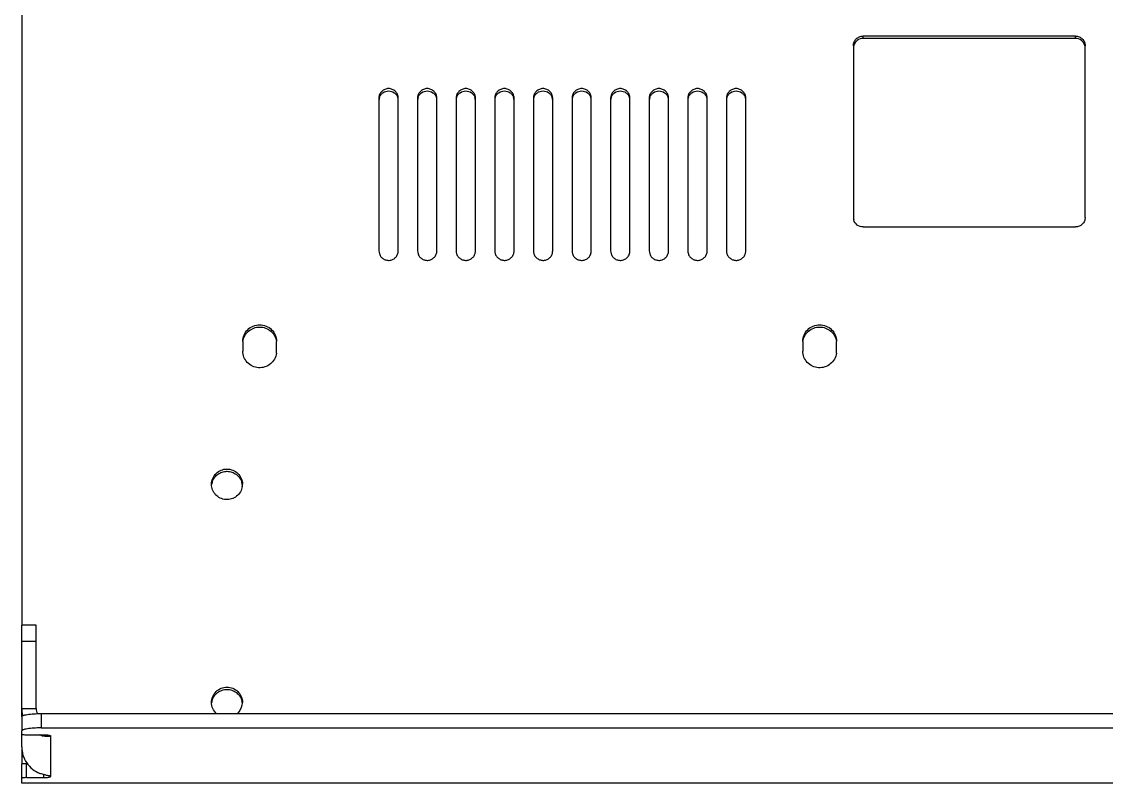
# Model space of a CAD drawing. Header units: inches. Extents: x 0 to 16.5, y 0 to 23.4.
# Drawn here: x 5.055 to 9.478, y 17.505 to 20.608 of the extents above; entities that cross this region are included whole.
import ezdxf

# ---------------------------------------------------------------- set-up
doc = ezdxf.new("R2010")
doc.units = ezdxf.units.IN
doc.header["$LTSCALE"] = 1.524409
doc.header["$MEASUREMENT"] = 0
doc.layers.get('0').update_dxf_attribs({"linetype": 'CONTINUOUS'})
doc.layers.add('02___PRT_ALL_AXES', color=7, linetype='CONTINUOUS')

msp = doc.modelspace()

# ---------------------------------------------------------------- linework, layer by layer
at = {"color": 7, "linetype": 'CONTINUOUS'}
for p, q in [((5.0552, 21.069), (5.0552, 18.1489)), ((8.4863, 20.5404), (8.4863, 20.5496)), ((9.3524, 20.5496), (8.4863, 20.5496)), ((9.3524, 20.5404), (9.3524, 20.5496)), ((8.4469, 20.5107), (8.4469, 19.8108)), ((9.3918, 19.8108), (9.3918, 20.5107)), ((6.5118, 20.2969), (6.5118, 19.6747)), ((6.5906, 19.6747), (6.5906, 20.2969)), ((6.6693, 20.2969), (6.6693, 19.6747)), ((6.7481, 19.6747), (6.7481, 20.2969)), ((6.8268, 20.2969), (6.8268, 19.6747)), ((6.9055, 19.6747), (6.9055, 20.2969)), ((6.9843, 20.2969), (6.9843, 19.6747)), ((7.063, 19.6747), (7.063, 20.2969)), ((7.1418, 20.2969), (7.1418, 19.6747)), ((7.2205, 19.6747), (7.2205, 20.2969)), ((7.2993, 20.2969), (7.2993, 19.6747)), ((7.378, 19.6747), (7.378, 20.2969)), ((7.4567, 20.2969), (7.4567, 19.6747)), ((7.5355, 19.6747), (7.5355, 20.2969)), ((7.6142, 20.2969), (7.6142, 19.6747)), ((7.693, 19.6747), (7.693, 20.2969)), ((7.7717, 20.2969), (7.7717, 19.6747)), ((7.8504, 19.6747), (7.8504, 20.2969)), ((7.9292, 20.2969), (7.9292, 19.6747)), ((8.0079, 19.6747), (8.0079, 20.2969)), ((8.4863, 19.7719), (9.3524, 19.7719)), ((5.9567, 19.3053), (5.9567, 19.2664)), ((6.0945, 19.2664), (6.0945, 19.3053)), ((8.2402, 19.3053), (8.2402, 19.2664)), ((8.378, 19.2664), (8.378, 19.3053)), ((5.1142, 18.1489), (5.0552, 18.1489)), ((5.1142, 17.8102), (5.1142, 18.1488)), ((5.1142, 18.0824), (5.0552, 18.0824)), ((5.0552, 17.8102), (5.1142, 17.8102)), ((5.1339, 17.7889), (5.1339, 17.7305)), ((5.1339, 17.7889), (11.6693, 17.7889)), ((5.0552, 17.7765), (5.0552, 17.7182)), ((5.1299, 17.7028), (5.1295, 17.7019)), ((5.0552, 17.6538), (5.0552, 17.5859)), ((5.0552, 17.6138), (5.0632, 17.6138)), ((5.0552, 17.5248), (5.0552, 17.5832)), ((5.0748, 17.5279), (5.0748, 17.5862)), ((5.0748, 17.5862), (5.078, 17.5862)), ((5.1437, 17.5406), (5.1437, 17.5279))]:
    msp.add_line(p, q, dxfattribs=at)
at = {"color": 3, "linetype": 'CONTINUOUS'}
for p, q in [((9.3524, 20.5404), (8.4863, 20.5404)), ((5.0552, 17.7765), (5.0552, 18.1488)), ((5.0552, 17.6538), (5.0552, 17.7182)), ((5.0748, 17.7028), (5.1437, 17.7028)), ((5.1339, 17.7305), (11.6693, 17.7305)), ((5.1733, 17.6982), (5.1733, 17.5325)), ((5.0552, 17.5049), (5.0552, 17.5248)), ((5.0748, 17.5279), (5.1437, 17.5279)), ((5.0552, 17.5064), (11.7481, 17.5064))]:
    msp.add_line(p, q, dxfattribs=at)
for centre, radius, start, end in [((8.4855, 20.5015), 0.0386, 164.8571, 179.9582), ((9.3531, 20.5015), 0.0386, 0.0418, 15.1429), ((6.5506, 20.2876), 0.0387, 161.8556, 179.9279), ((6.5519, 20.2876), 0.0387, 0.0721, 18.1444), ((6.7081, 20.2876), 0.0387, 161.8556, 179.9279), ((6.7093, 20.2876), 0.0387, 0.0721, 18.1444), ((6.8655, 20.2876), 0.0387, 161.8556, 179.9279), ((6.8668, 20.2876), 0.0387, 0.0721, 18.1444), ((7.023, 20.2876), 0.0387, 161.8556, 179.9279), ((7.0243, 20.2876), 0.0387, 0.0721, 18.1444), ((7.1805, 20.2876), 0.0387, 161.8556, 179.9279), ((7.1818, 20.2876), 0.0387, 0.0721, 18.1444), ((7.338, 20.2876), 0.0387, 161.8556, 179.9279), ((7.3393, 20.2876), 0.0387, 0.0721, 18.1444), ((7.4955, 20.2876), 0.0387, 161.8556, 179.9279), ((7.4967, 20.2876), 0.0387, 0.0721, 18.1444), ((7.6529, 20.2876), 0.0387, 161.8556, 179.9279), ((7.6542, 20.2876), 0.0387, 0.0721, 18.1444), ((7.8104, 20.2876), 0.0387, 161.8556, 179.9279), ((7.8117, 20.2876), 0.0387, 0.0721, 18.1444), ((7.9679, 20.2876), 0.0387, 161.8556, 179.9279), ((7.9692, 20.2876), 0.0387, 0.0721, 18.1444), ((5.1709, 17.8103), 0.1158, 180.0319, 193.7876), ((5.1701, 17.8101), 0.115, 193.8059, 195.0707), ((5.1728, 17.8117), 0.118, 247.5447, 248.512), ((5.1636, 17.7883), 0.0929, 248.4859, 256.4004)]:
    msp.add_arc(centre, radius, start, end, dxfattribs=at)
at = {"color": 7, "linetype": 'CONTINUOUS'}
for centre, radius, start, end in [((8.4855, 19.8108), 0.0386, 180.0418, 195.1429), ((6.5506, 19.6748), 0.0387, 180.0721, 198.1444), ((6.7081, 19.6748), 0.0387, 180.0721, 198.1444), ((6.8655, 19.6748), 0.0387, 180.0721, 198.1444), ((7.023, 19.6748), 0.0387, 180.0721, 198.1444), ((7.1805, 19.6748), 0.0387, 180.0721, 198.1444), ((7.338, 19.6748), 0.0387, 180.0721, 198.1444), ((7.4955, 19.6748), 0.0387, 180.0721, 198.1444), ((7.6529, 19.6748), 0.0387, 180.0721, 198.1444), ((7.8104, 19.6748), 0.0387, 180.0721, 198.1444), ((7.9679, 19.6748), 0.0387, 180.0721, 198.1444), ((6.0272, 19.2664), 0.0673, 352.1648, 359.9837), ((8.3107, 19.2664), 0.0673, 352.1648, 359.9837)]:
    msp.add_arc(centre, radius, start, end, dxfattribs=at)
for points, knots in [([(8.4469, 20.5107), (8.4469, 20.5158), (8.4489, 20.5261), (8.4577, 20.539), (8.4708, 20.5476), (8.4811, 20.5496), (8.4863, 20.5496)], [0, 0, 0, 0, 0.248586, 0.497977, 0.748553, 1, 1, 1, 1]), ([(9.3524, 20.5496), (9.3575, 20.5496), (9.3678, 20.5476), (9.3809, 20.539), (9.3897, 20.5261), (9.3918, 20.5158), (9.3918, 20.5107)], [0, 0, 0, 0, 0.251447, 0.502023, 0.751414, 1, 1, 1, 1]), ([(6.5906, 20.2969), (6.5906, 20.3019), (6.5885, 20.3122), (6.5798, 20.3251), (6.5667, 20.3337), (6.5512, 20.3368), (6.5358, 20.3337), (6.5227, 20.3251), (6.5139, 20.3122), (6.5118, 20.3019), (6.5118, 20.2969)], [0, 0, 0, 0, 0.1243, 0.248987, 0.374286, 0.5, 0.625714, 0.751013, 0.8757, 1, 1, 1, 1]), ([(6.7481, 20.2969), (6.7481, 20.3019), (6.746, 20.3122), (6.7372, 20.3251), (6.7241, 20.3337), (6.7087, 20.3368), (6.6933, 20.3337), (6.6802, 20.3251), (6.6714, 20.3122), (6.6693, 20.3019), (6.6693, 20.2969)], [0, 0, 0, 0, 0.1243, 0.248987, 0.374286, 0.5, 0.625714, 0.751013, 0.8757, 1, 1, 1, 1]), ([(6.9055, 20.2969), (6.9055, 20.3019), (6.9035, 20.3122), (6.8947, 20.3251), (6.8816, 20.3337), (6.8662, 20.3368), (6.8507, 20.3337), (6.8376, 20.3251), (6.8289, 20.3122), (6.8268, 20.3019), (6.8268, 20.2969)], [0, 0, 0, 0, 0.1243, 0.248987, 0.374286, 0.5, 0.625714, 0.751013, 0.8757, 1, 1, 1, 1]), ([(7.063, 20.2969), (7.063, 20.3019), (7.061, 20.3122), (7.0522, 20.3251), (7.0391, 20.3337), (7.0237, 20.3368), (7.0082, 20.3337), (6.9951, 20.3251), (6.9863, 20.3122), (6.9843, 20.3019), (6.9843, 20.2969)], [0, 0, 0, 0, 0.1243, 0.248987, 0.374286, 0.5, 0.625714, 0.751013, 0.8757, 1, 1, 1, 1]), ([(7.2205, 20.2969), (7.2205, 20.3019), (7.2185, 20.3122), (7.2097, 20.3251), (7.1966, 20.3337), (7.1811, 20.3368), (7.1657, 20.3337), (7.1526, 20.3251), (7.1438, 20.3122), (7.1418, 20.3019), (7.1418, 20.2969)], [0, 0, 0, 0, 0.1243, 0.248987, 0.374286, 0.5, 0.625714, 0.751013, 0.8757, 1, 1, 1, 1]), ([(7.378, 20.2969), (7.378, 20.3019), (7.3759, 20.3122), (7.3672, 20.3251), (7.3541, 20.3337), (7.3386, 20.3368), (7.3232, 20.3337), (7.3101, 20.3251), (7.3013, 20.3122), (7.2993, 20.3019), (7.2993, 20.2969)], [0, 0, 0, 0, 0.1243, 0.248987, 0.374286, 0.5, 0.625714, 0.751013, 0.8757, 1, 1, 1, 1]), ([(7.5355, 20.2969), (7.5355, 20.3019), (7.5334, 20.3122), (7.5246, 20.3251), (7.5115, 20.3337), (7.4961, 20.3368), (7.4807, 20.3337), (7.4676, 20.3251), (7.4588, 20.3122), (7.4567, 20.3019), (7.4567, 20.2969)], [0, 0, 0, 0, 0.1243, 0.248987, 0.374286, 0.5, 0.625714, 0.751013, 0.8757, 1, 1, 1, 1]), ([(7.693, 20.2969), (7.693, 20.3019), (7.6909, 20.3122), (7.6821, 20.3251), (7.669, 20.3337), (7.6536, 20.3368), (7.6381, 20.3337), (7.625, 20.3251), (7.6163, 20.3122), (7.6142, 20.3019), (7.6142, 20.2969)], [0, 0, 0, 0, 0.1243, 0.248987, 0.374286, 0.5, 0.625714, 0.751013, 0.8757, 1, 1, 1, 1]), ([(7.8504, 20.2969), (7.8504, 20.3019), (7.8484, 20.3122), (7.8396, 20.3251), (7.8265, 20.3337), (7.8111, 20.3368), (7.7956, 20.3337), (7.7825, 20.3251), (7.7737, 20.3122), (7.7717, 20.3019), (7.7717, 20.2969)], [0, 0, 0, 0, 0.1243, 0.248987, 0.374286, 0.5, 0.625714, 0.751013, 0.8757, 1, 1, 1, 1]), ([(8.0079, 20.2969), (8.0079, 20.3019), (8.0059, 20.3122), (7.9971, 20.3251), (7.984, 20.3337), (7.9685, 20.3368), (7.9531, 20.3337), (7.94, 20.3251), (7.9312, 20.3122), (7.9292, 20.3019), (7.9292, 20.2969)], [0, 0, 0, 0, 0.1243, 0.248987, 0.374286, 0.5, 0.625714, 0.751013, 0.8757, 1, 1, 1, 1]), ([(8.4863, 19.7719), (8.4778, 19.7719), (8.4606, 19.7775), (8.4504, 19.7927), (8.4482, 19.8007)], [0, 0, 0, 0, 0.50181, 1, 1, 1, 1]), ([(9.3918, 19.8108), (9.3918, 19.8057), (9.3897, 19.7955), (9.3809, 19.7826), (9.3678, 19.7739), (9.3575, 19.7719), (9.3524, 19.7719)], [0, 0, 0, 0, 0.248586, 0.497977, 0.748553, 1, 1, 1, 1]), ([(6.5138, 19.6627), (6.5152, 19.6583), (6.5197, 19.6501), (6.5302, 19.6408), (6.5434, 19.6358), (6.5575, 19.6355), (6.5708, 19.64), (6.5818, 19.6489), (6.5889, 19.6609), (6.5906, 19.6701), (6.5906, 19.6747)], [0, 0, 0, 0, 0.124486, 0.2495, 0.374984, 0.500673, 0.626197, 0.75127, 0.875797, 1, 1, 1, 1]), ([(6.6713, 19.6627), (6.6727, 19.6583), (6.6772, 19.6501), (6.6877, 19.6408), (6.7009, 19.6358), (6.715, 19.6355), (6.7283, 19.64), (6.7392, 19.6489), (6.7464, 19.6609), (6.7481, 19.6701), (6.7481, 19.6747)], [0, 0, 0, 0, 0.124486, 0.2495, 0.374984, 0.500673, 0.626197, 0.75127, 0.875797, 1, 1, 1, 1]), ([(6.8287, 19.6627), (6.8302, 19.6583), (6.8346, 19.6501), (6.8452, 19.6408), (6.8583, 19.6358), (6.8725, 19.6355), (6.8858, 19.64), (6.8967, 19.6489), (6.9039, 19.6609), (6.9055, 19.6701), (6.9055, 19.6747)], [0, 0, 0, 0, 0.124486, 0.2495, 0.374984, 0.500673, 0.626197, 0.75127, 0.875797, 1, 1, 1, 1]), ([(6.9862, 19.6627), (6.9876, 19.6583), (6.9921, 19.6501), (7.0027, 19.6408), (7.0158, 19.6358), (7.0299, 19.6355), (7.0433, 19.64), (7.0542, 19.6489), (7.0614, 19.6609), (7.063, 19.6701), (7.063, 19.6747)], [0, 0, 0, 0, 0.124486, 0.2495, 0.374984, 0.500673, 0.626197, 0.75127, 0.875797, 1, 1, 1, 1]), ([(7.1437, 19.6627), (7.1451, 19.6583), (7.1496, 19.6501), (7.1602, 19.6408), (7.1733, 19.6358), (7.1874, 19.6355), (7.2008, 19.64), (7.2117, 19.6489), (7.2188, 19.6609), (7.2205, 19.6701), (7.2205, 19.6747)], [0, 0, 0, 0, 0.124486, 0.2495, 0.374984, 0.500673, 0.626197, 0.75127, 0.875797, 1, 1, 1, 1]), ([(7.3012, 19.6627), (7.3026, 19.6583), (7.3071, 19.6501), (7.3176, 19.6408), (7.3308, 19.6358), (7.3449, 19.6355), (7.3582, 19.64), (7.3692, 19.6489), (7.3763, 19.6609), (7.378, 19.6701), (7.378, 19.6747)], [0, 0, 0, 0, 0.124486, 0.2495, 0.374984, 0.500673, 0.626197, 0.75127, 0.875797, 1, 1, 1, 1]), ([(7.4587, 19.6627), (7.4601, 19.6583), (7.4646, 19.6501), (7.4751, 19.6408), (7.4883, 19.6358), (7.5024, 19.6355), (7.5157, 19.64), (7.5266, 19.6489), (7.5338, 19.6609), (7.5355, 19.6701), (7.5355, 19.6747)], [0, 0, 0, 0, 0.124486, 0.2495, 0.374984, 0.500673, 0.626197, 0.75127, 0.875797, 1, 1, 1, 1]), ([(7.6161, 19.6627), (7.6176, 19.6583), (7.622, 19.6501), (7.6326, 19.6408), (7.6457, 19.6358), (7.6599, 19.6355), (7.6732, 19.64), (7.6841, 19.6489), (7.6913, 19.6609), (7.693, 19.6701), (7.693, 19.6747)], [0, 0, 0, 0, 0.124486, 0.2495, 0.374984, 0.500673, 0.626197, 0.75127, 0.875797, 1, 1, 1, 1]), ([(7.7736, 19.6627), (7.775, 19.6583), (7.7795, 19.6501), (7.7901, 19.6408), (7.8032, 19.6358), (7.8173, 19.6355), (7.8307, 19.64), (7.8416, 19.6489), (7.8488, 19.6609), (7.8504, 19.6701), (7.8504, 19.6747)], [0, 0, 0, 0, 0.124486, 0.2495, 0.374984, 0.500673, 0.626197, 0.75127, 0.875797, 1, 1, 1, 1]), ([(7.9311, 19.6627), (7.9325, 19.6583), (7.937, 19.6501), (7.9476, 19.6408), (7.9607, 19.6358), (7.9748, 19.6355), (7.9882, 19.64), (7.9991, 19.6489), (8.0063, 19.6609), (8.0079, 19.6701), (8.0079, 19.6747)], [0, 0, 0, 0, 0.124486, 0.2495, 0.374984, 0.500673, 0.626197, 0.75127, 0.875797, 1, 1, 1, 1]), ([(5.9567, 19.3053), (5.9567, 19.3141), (5.9603, 19.3321), (5.9757, 19.3547), (5.9986, 19.3698), (6.0256, 19.3751), (6.0526, 19.3698), (6.0756, 19.3547), (6.0909, 19.3321), (6.0945, 19.3141), (6.0945, 19.3053)], [0, 0, 0, 0, 0.124293, 0.248989, 0.374286, 0.5, 0.625714, 0.751011, 0.875707, 1, 1, 1, 1]), ([(8.2402, 19.3053), (8.2402, 19.3141), (8.2438, 19.3321), (8.2592, 19.3547), (8.2821, 19.3698), (8.3091, 19.3751), (8.3361, 19.3698), (8.359, 19.3547), (8.3744, 19.3321), (8.378, 19.3141), (8.378, 19.3053)], [0, 0, 0, 0, 0.124293, 0.248989, 0.374286, 0.5, 0.625714, 0.751011, 0.875707, 1, 1, 1, 1]), ([(6.0939, 19.2573), (6.0927, 19.2488), (6.0871, 19.2323), (6.0702, 19.2124), (6.047, 19.2), (6.0209, 19.1969), (5.9954, 19.2035), (5.9741, 19.2188), (5.96, 19.2408), (5.9567, 19.2579), (5.9567, 19.2664)], [0, 0, 0, 0, 0.124379, 0.249206, 0.37459, 0.5003, 0.625935, 0.751131, 0.87575, 1, 1, 1, 1]), ([(8.3774, 19.2573), (8.3762, 19.2488), (8.3706, 19.2323), (8.3536, 19.2124), (8.3305, 19.2), (8.3043, 19.1969), (8.2789, 19.2035), (8.2576, 19.2188), (8.2435, 19.2408), (8.2402, 19.2579), (8.2402, 19.2664)], [0, 0, 0, 0, 0.124379, 0.249206, 0.37459, 0.5003, 0.625935, 0.751131, 0.87575, 1, 1, 1, 1]), ([(5.0552, 17.7765), (5.0552, 17.7775), (5.0565, 17.779), (5.0587, 17.7802), (5.0626, 17.7819), (5.0692, 17.7837), (5.0834, 17.7863), (5.1052, 17.7883), (5.1238, 17.7889), (5.1339, 17.7889)], [0, 0, 0, 0, 0.034933, 0.062171, 0.097137, 0.19041, 0.313059, 0.629049, 1, 1, 1, 1]), ([(5.0552, 17.5832), (5.0552, 17.5834), (5.0557, 17.584), (5.0576, 17.5847), (5.0616, 17.5855), (5.0677, 17.5861), (5.0723, 17.5862), (5.0748, 17.5862)], [0, 0, 0, 0, 0.034943, 0.097002, 0.3128, 0.628875, 1, 1, 1, 1])]:
    msp.add_open_spline(points, degree=3, knots=knots, dxfattribs=at)
at = {"color": 3, "linetype": 'CONTINUOUS'}
for points, knots in [([(8.4863, 20.5404), (8.4778, 20.5404), (8.4606, 20.5348), (8.4504, 20.5196), (8.4482, 20.5116)], [0, 0, 0, 0, 0.50181, 1, 1, 1, 1]), ([(9.3904, 20.5116), (9.3882, 20.5196), (9.3781, 20.5348), (9.3608, 20.5404), (9.3524, 20.5404)], [0, 0, 0, 0, 0.49819, 1, 1, 1, 1]), ([(6.5138, 20.2996), (6.515, 20.3035), (6.5189, 20.3109), (6.5306, 20.3225), (6.5512, 20.3292), (6.5719, 20.3225), (6.5836, 20.3109), (6.5874, 20.3035), (6.5887, 20.2996)], [0, 0, 0, 0, 0.12512, 0.250698, 0.5, 0.749302, 0.87488, 1, 1, 1, 1]), ([(6.6713, 20.2996), (6.6725, 20.3035), (6.6763, 20.3109), (6.688, 20.3225), (6.7087, 20.3292), (6.7294, 20.3225), (6.7411, 20.3109), (6.7449, 20.3035), (6.7461, 20.2996)], [0, 0, 0, 0, 0.12512, 0.250698, 0.5, 0.749302, 0.87488, 1, 1, 1, 1]), ([(6.8287, 20.2996), (6.83, 20.3035), (6.8338, 20.3109), (6.8455, 20.3225), (6.8662, 20.3292), (6.8868, 20.3225), (6.8985, 20.3109), (6.9024, 20.3035), (6.9036, 20.2996)], [0, 0, 0, 0, 0.12512, 0.250698, 0.5, 0.749302, 0.87488, 1, 1, 1, 1]), ([(6.9862, 20.2996), (6.9875, 20.3035), (6.9913, 20.3109), (7.003, 20.3225), (7.0237, 20.3292), (7.0443, 20.3225), (7.056, 20.3109), (7.0598, 20.3035), (7.0611, 20.2996)], [0, 0, 0, 0, 0.12512, 0.250698, 0.5, 0.749302, 0.87488, 1, 1, 1, 1]), ([(7.1437, 20.2996), (7.145, 20.3035), (7.1488, 20.3109), (7.1605, 20.3225), (7.1811, 20.3292), (7.2018, 20.3225), (7.2135, 20.3109), (7.2173, 20.3035), (7.2186, 20.2996)], [0, 0, 0, 0, 0.12512, 0.250698, 0.5, 0.749302, 0.87488, 1, 1, 1, 1]), ([(7.3012, 20.2996), (7.3024, 20.3035), (7.3063, 20.3109), (7.318, 20.3225), (7.3386, 20.3292), (7.3593, 20.3225), (7.371, 20.3109), (7.3748, 20.3035), (7.3761, 20.2996)], [0, 0, 0, 0, 0.12512, 0.250698, 0.5, 0.749302, 0.87488, 1, 1, 1, 1]), ([(7.4587, 20.2996), (7.4599, 20.3035), (7.4637, 20.3109), (7.4754, 20.3225), (7.4961, 20.3292), (7.5168, 20.3225), (7.5285, 20.3109), (7.5323, 20.3035), (7.5335, 20.2996)], [0, 0, 0, 0, 0.12512, 0.250698, 0.5, 0.749302, 0.87488, 1, 1, 1, 1]), ([(7.6161, 20.2996), (7.6174, 20.3035), (7.6212, 20.3109), (7.6329, 20.3225), (7.6536, 20.3292), (7.6742, 20.3225), (7.6859, 20.3109), (7.6898, 20.3035), (7.691, 20.2996)], [0, 0, 0, 0, 0.12512, 0.250698, 0.5, 0.749302, 0.87488, 1, 1, 1, 1]), ([(7.7736, 20.2996), (7.7749, 20.3035), (7.7787, 20.3109), (7.7904, 20.3225), (7.8111, 20.3292), (7.8317, 20.3225), (7.8434, 20.3109), (7.8472, 20.3035), (7.8485, 20.2996)], [0, 0, 0, 0, 0.12512, 0.250698, 0.5, 0.749302, 0.87488, 1, 1, 1, 1]), ([(7.9311, 20.2996), (7.9324, 20.3035), (7.9362, 20.3109), (7.9479, 20.3225), (7.9685, 20.3292), (7.9892, 20.3225), (8.0009, 20.3109), (8.0047, 20.3035), (8.006, 20.2996)], [0, 0, 0, 0, 0.12512, 0.250698, 0.5, 0.749302, 0.87488, 1, 1, 1, 1]), ([(5.9574, 19.3052), (5.9585, 19.3132), (5.9637, 19.3291), (5.9794, 19.3485), (6.0009, 19.3612), (6.0256, 19.3656), (6.0503, 19.3612), (6.0719, 19.3485), (6.0876, 19.3291), (6.0928, 19.3132), (6.0939, 19.3052)], [0, 0, 0, 0, 0.124331, 0.249076, 0.37436, 0.5, 0.62564, 0.750924, 0.875669, 1, 1, 1, 1]), ([(8.2408, 19.3052), (8.2419, 19.3132), (8.2471, 19.3291), (8.2628, 19.3485), (8.2844, 19.3612), (8.3091, 19.3656), (8.3338, 19.3612), (8.3554, 19.3485), (8.371, 19.3291), (8.3763, 19.3132), (8.3774, 19.3052)], [0, 0, 0, 0, 0.124331, 0.249076, 0.37436, 0.5, 0.62564, 0.750924, 0.875669, 1, 1, 1, 1]), ([(5.1339, 17.7305), (5.1238, 17.7305), (5.1052, 17.73), (5.0834, 17.7279), (5.0692, 17.7253), (5.0626, 17.7236), (5.0587, 17.7219), (5.0565, 17.7206), (5.0552, 17.7192), (5.0552, 17.7182)], [0, 0, 0, 0, 0.370951, 0.686941, 0.80959, 0.902863, 0.937829, 0.965067, 1, 1, 1, 1]), ([(5.0552, 17.7059), (5.0552, 17.7057), (5.0557, 17.7051), (5.0576, 17.7043), (5.0616, 17.7035), (5.0677, 17.703), (5.0723, 17.7028), (5.0748, 17.7028)], [0, 0, 0, 0, 0.034943, 0.097002, 0.3128, 0.628875, 1, 1, 1, 1]), ([(5.1525, 17.6961), (5.1516, 17.6962), (5.148, 17.6967), (5.1444, 17.6974), (5.1418, 17.698)], [0, 0, 0, 0, 0.243966, 1, 1, 1, 1]), ([(5.1437, 17.7028), (5.1475, 17.7028), (5.1545, 17.7026), (5.1636, 17.7018), (5.1696, 17.7006), (5.1725, 17.6994), (5.1733, 17.6986), (5.1733, 17.6982)], [0, 0, 0, 0, 0.371125, 0.6872, 0.902998, 0.965057, 1, 1, 1, 1]), ([(5.1733, 17.6982), (5.1733, 17.6979), (5.1726, 17.6973), (5.1704, 17.6965), (5.166, 17.6958), (5.1597, 17.6955), (5.155, 17.6958), (5.1525, 17.6961)], [0, 0, 0, 0, 0.038464, 0.108647, 0.338068, 0.646754, 1, 1, 1, 1]), ([(5.0552, 17.6538), (5.0552, 17.6423), (5.0587, 17.619), (5.0741, 17.5873), (5.0982, 17.5615), (5.1187, 17.5497), (5.1295, 17.5454)], [0, 0, 0, 0, 0.248987, 0.498452, 0.748763, 1, 1, 1, 1]), ([(5.0748, 17.5279), (5.0723, 17.5279), (5.0677, 17.5278), (5.0616, 17.5272), (5.0576, 17.5264), (5.0557, 17.5256), (5.0552, 17.5251), (5.0552, 17.5248)], [0, 0, 0, 0, 0.371125, 0.6872, 0.902998, 0.965057, 1, 1, 1, 1]), ([(5.1733, 17.5325), (5.1733, 17.5328), (5.1728, 17.5333), (5.1711, 17.534), (5.1677, 17.5349), (5.1627, 17.536), (5.1567, 17.5372), (5.1502, 17.5388), (5.141, 17.5413), (5.1341, 17.5436), (5.1295, 17.5454)], [0, 0, 0, 0, 0.014677, 0.039926, 0.123465, 0.239568, 0.375926, 0.52446, 0.680092, 1, 1, 1, 1]), ([(5.1437, 17.5279), (5.1475, 17.5279), (5.1545, 17.5281), (5.1636, 17.529), (5.1696, 17.5302), (5.1725, 17.5313), (5.1733, 17.5322), (5.1733, 17.5325)], [0, 0, 0, 0, 0.371107, 0.687223, 0.902986, 0.965052, 1, 1, 1, 1])]:
    msp.add_open_spline(points, degree=3, knots=knots, dxfattribs=at)
at = {"color": 7, "linetype": 'CONTINUOUS'}
msp.add_open_spline([(5.1142, 17.8102), (5.1142, 17.8028), (5.1157, 17.7953), (5.1185, 17.7884)], degree=3, dxfattribs=at)
at = {"layer": '02___PRT_ALL_AXES', "color": 3, "linetype": 'CONTINUOUS'}
for centre, radius, start, end in [((5.8909, 18.7141), 0.0617, 164.8417, 171.442), ((5.8934, 18.7141), 0.0618, 4.3638, 15.149), ((5.8909, 17.8252), 0.0617, 164.8417, 171.442), ((5.8934, 17.8252), 0.0618, 4.3638, 15.149)]:
    msp.add_arc(centre, radius, start, end, dxfattribs=at)
at = {"layer": '02___PRT_ALL_AXES', "color": 7, "linetype": 'CONTINUOUS'}
for centre, radius, start, end in [((5.8937, 18.7234), 0.0616, 351.4318, 359.9812), ((5.8933, 17.8346), 0.062, 312.1553, 351.3848), ((5.8937, 17.8345), 0.0616, 351.4318, 359.9812)]:
    msp.add_arc(centre, radius, start, end, dxfattribs=at)
for points, knots in [([(5.8292, 18.7234), (5.8292, 18.7315), (5.8325, 18.7479), (5.8466, 18.7685), (5.8675, 18.7824), (5.8922, 18.7872), (5.9169, 18.7824), (5.9379, 18.7685), (5.9519, 18.7479), (5.9552, 18.7315), (5.9552, 18.7234)], [0, 0, 0, 0, 0.124293, 0.248989, 0.374286, 0.5, 0.625714, 0.751011, 0.875707, 1, 1, 1, 1]), ([(5.9545, 18.7142), (5.9534, 18.7066), (5.9481, 18.6916), (5.9325, 18.6736), (5.9113, 18.6625), (5.8875, 18.6599), (5.8643, 18.666), (5.845, 18.68), (5.8322, 18.7), (5.8292, 18.7157), (5.8292, 18.7234)], [0, 0, 0, 0, 0.124384, 0.249225, 0.374616, 0.500326, 0.625954, 0.751141, 0.875753, 1, 1, 1, 1]), ([(5.8292, 17.8345), (5.8292, 17.8425), (5.8325, 17.8589), (5.8466, 17.8796), (5.8675, 17.8934), (5.8922, 17.8983), (5.9169, 17.8934), (5.9379, 17.8796), (5.9519, 17.8589), (5.9552, 17.8425), (5.9552, 17.8345)], [0, 0, 0, 0, 0.124293, 0.248989, 0.374286, 0.5, 0.625714, 0.751011, 0.875707, 1, 1, 1, 1]), ([(5.8496, 17.7886), (5.8433, 17.7944), (5.8329, 17.8087), (5.8292, 17.8259), (5.8292, 17.8345)], [0, 0, 0, 0, 0.500893, 1, 1, 1, 1])]:
    msp.add_open_spline(points, degree=3, knots=knots, dxfattribs=at)
at = {"layer": '02___PRT_ALL_AXES', "color": 3, "linetype": 'CONTINUOUS'}
for points in [[(5.8314, 18.7302), (5.8332, 18.7368), (5.8389, 18.7494), (5.8532, 18.7644), (5.8717, 18.7741), (5.8922, 18.7775), (5.9128, 18.7741), (5.9312, 18.7644), (5.9455, 18.7494), (5.9513, 18.7368), (5.9531, 18.7302)], [(5.8314, 17.8413), (5.8332, 17.8479), (5.8389, 17.8604), (5.8532, 17.8755), (5.8717, 17.8852), (5.8922, 17.8885), (5.9128, 17.8852), (5.9312, 17.8755), (5.9455, 17.8604), (5.9513, 17.8479), (5.9531, 17.8413)]]:
    msp.add_open_spline(points, degree=3, knots=[0, 0, 0, 0, 0.124337, 0.24914, 0.374419, 0.5, 0.625581, 0.75086, 0.875663, 1, 1, 1, 1], dxfattribs=at)

doc.saveas('drawing.dxf')
